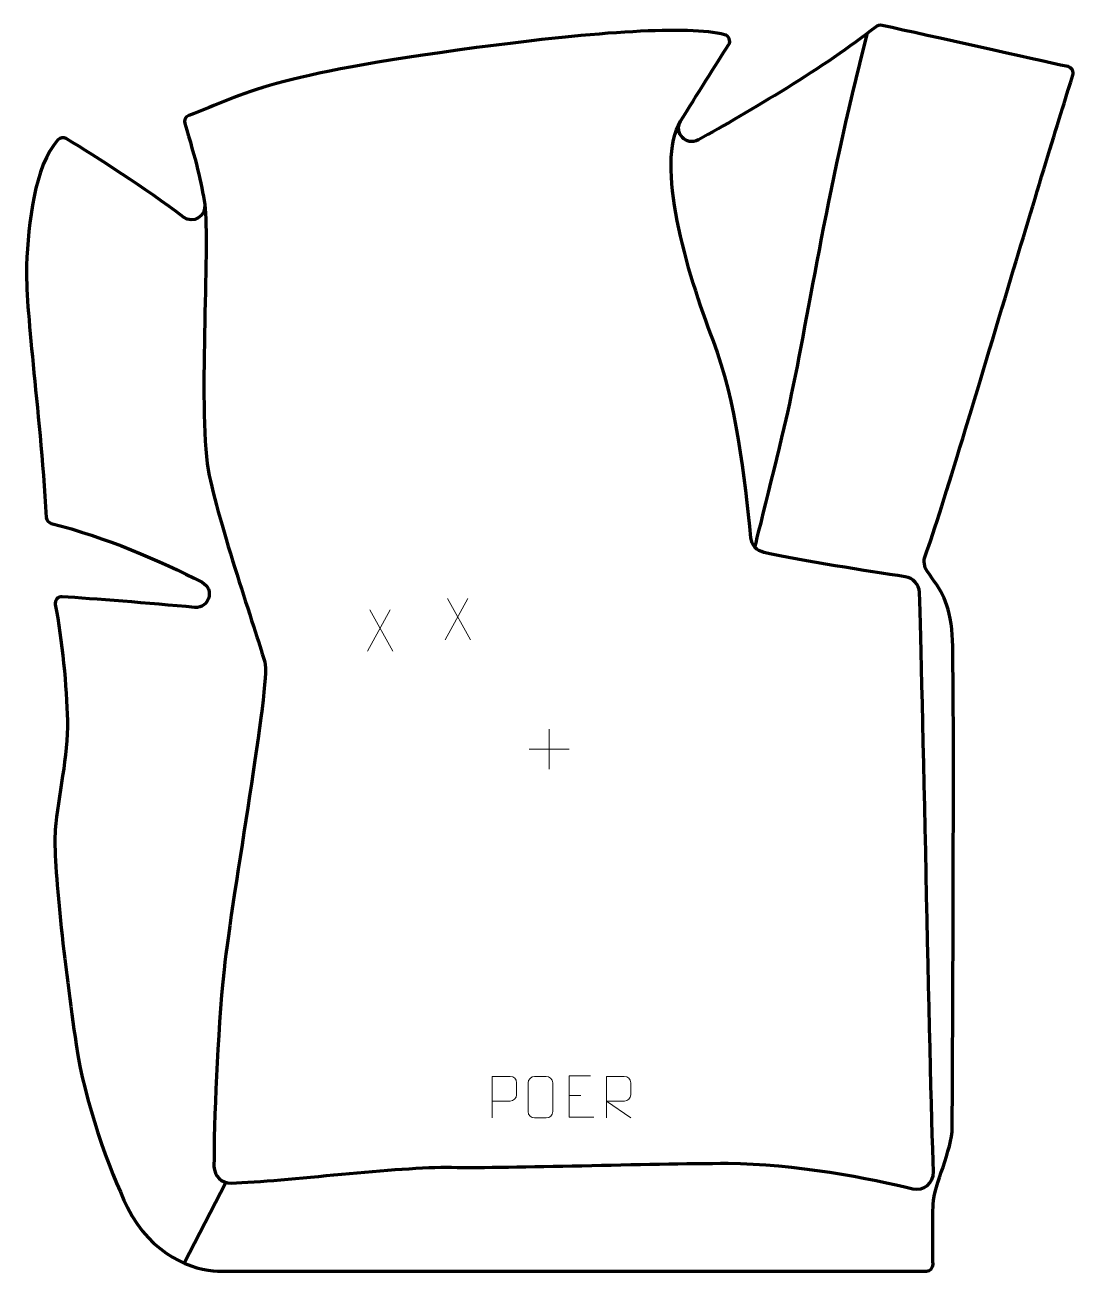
# Model space of a CAD drawing. Header units: millimetres. Extents: x -316 to 316, y -375 to 375.
import ezdxf

# ---------------------------------------------------------------- set-up
doc = ezdxf.new("R2010")
doc.units = ezdxf.units.MM
doc.header["$MEASUREMENT"] = 0
for name, color, linetype in [('layer 1', 7, 'Continuous'), ('layer 2', 7, 'Continuous'), ('layer 3', 7, 'Continuous')]:
    doc.layers.add(name, color=color, linetype=linetype)

msp = doc.modelspace()

# ---------------------------------------------------------------- linework, layer by layer
at = {"layer": 'layer 1', "color": 250, "lineweight": 9}
for points in [[(-96.0975, 23.0683), (-96.0975, 23.0683), (-109.8381, -1.8275), (-109.8381, -1.8275)], [(-108.3835, 23.0683), (-108.3835, 23.0683), (-94.6429, -1.8852), (-94.6429, -1.8852)], [(-49.3321, 29.9327), (-49.3321, 29.9327), (-63.0727, 5.0369), (-63.0727, 5.0369)], [(-61.6181, 29.9327), (-61.6181, 29.9327), (-47.8775, 4.9792), (-47.8775, 4.9792)], [(-0.4135, -48.8196), (-0.4135, -48.8196), (-0.4135, -72.7975), (-0.4135, -72.7975)], [(-12.4024, -60.8086), (-12.4024, -60.8086), (11.5755, -60.8086), (11.5755, -60.8086)], [(11.5816, -269.3679), (11.5816, -269.3679), (18.7497, -269.3679), (18.7497, -269.3679)]]:
    msp.add_open_spline(points, degree=3, dxfattribs=at)
for points, knots in [([(-34.7124, -282.8024), (-34.7124, -282.8024), (-34.7124, -257.8488), (-34.7124, -257.8488), (-34.7124, -257.8488), (-31.1174, -257.8488), (-27.5221, -257.8488), (-23.9267, -257.8488), (-23.9267, -257.8488), (-21.6015, -257.8867), (-20.0441, -259.3768), (-20.0483, -261.7429), (-20.0483, -261.7429), (-20.0487, -263.7786), (-20.0487, -266.8379), (-20.0483, -268.8739), (-20.0483, -268.8739), (-20.0548, -270.7493), (-21.867, -272.6912), (-23.8766, -272.7103), (-23.8766, -272.7103), (-23.8766, -272.7103), (-34.7124, -272.7103), (-34.7124, -272.7103)], [0, 0, 0, 0, 0.14285714, 0.14285714, 0.14285714, 0.14285714, 0.28571429, 0.28571429, 0.28571429, 0.28571429, 0.42857143, 0.42857143, 0.42857143, 0.42857143, 0.57142857, 0.57142857, 0.57142857, 0.57142857, 0.71428571, 0.71428571, 0.71428571, 0.71428571, 1, 1, 1, 1]), ([(-9.1926, -257.8534), (-6.8669, -257.8534), (-4.5408, -257.8534), (-2.2147, -257.8534), (-2.2147, -257.8534), (-0.2681, -257.8178), (1.7233, -259.3094), (1.75, -261.747), (1.75, -261.747), (1.7496, -267.4939), (1.7496, -273.2412), (1.75, -278.9889), (1.75, -278.9889), (1.6102, -281.3123), (-0.067, -282.7919), (-2.2147, -282.8027), (-2.2147, -282.8027), (-4.5466, -282.8023), (-6.8785, -282.8023), (-9.21, -282.8027), (-9.21, -282.8027), (-11.135, -282.9081), (-13.1071, -281.0236), (-13.0959, -279.0063), (-13.0959, -279.0063), (-13.0956, -273.2362), (-13.0956, -267.4665), (-13.0959, -261.6972), (-13.0959, -261.6972), (-13.0917, -259.5591), (-11.345, -257.8399), (-9.1926, -257.8534)], [0, 0, 0, 0, 0.11111111, 0.11111111, 0.11111111, 0.11111111, 0.22222222, 0.22222222, 0.22222222, 0.22222222, 0.33333333, 0.33333333, 0.33333333, 0.33333333, 0.44444444, 0.44444444, 0.44444444, 0.44444444, 0.55555556, 0.55555556, 0.55555556, 0.55555556, 0.66666667, 0.66666667, 0.66666667, 0.66666667, 0.77777778, 0.77777778, 0.77777778, 0.77777778, 1, 1, 1, 1]), ([(24.4555, -257.4882), (24.4555, -257.4882), (11.5816, -257.4882), (11.5816, -257.4882), (11.5816, -257.4882), (11.5816, -257.4882), (11.5816, -282.4418), (11.5816, -282.4418), (11.5816, -282.4418), (11.5816, -282.4418), (26.4474, -282.4418), (26.4474, -282.4418)], [0, 0, 0, 0, 0.25, 0.25, 0.25, 0.25, 0.5, 0.5, 0.5, 0.5, 1, 1, 1, 1]), ([(34.0403, -282.7985), (34.0403, -282.7985), (34.0403, -257.845), (34.0403, -257.845), (34.0403, -257.845), (37.6351, -257.845), (41.2306, -257.845), (44.8258, -257.845), (44.8258, -257.845), (47.1511, -257.8827), (48.7084, -259.3727), (48.7043, -261.7391), (48.7043, -261.7391), (48.7039, -263.7746), (48.7039, -266.834), (48.7043, -268.87), (48.7043, -268.87), (48.6978, -270.7455), (46.8855, -272.6873), (44.876, -272.7064), (44.876, -272.7064), (44.876, -272.7064), (34.0403, -272.7064), (34.0403, -272.7064), (34.0403, -272.7064), (34.0403, -272.7064), (48.695, -282.7985), (48.695, -282.7985)], [0, 0, 0, 0, 0.125, 0.125, 0.125, 0.125, 0.25, 0.25, 0.25, 0.25, 0.375, 0.375, 0.375, 0.375, 0.5, 0.5, 0.5, 0.5, 0.625, 0.625, 0.625, 0.625, 0.75, 0.75, 0.75, 0.75, 1, 1, 1, 1])]:
    msp.add_open_spline(points, degree=3, knots=knots, dxfattribs=at)
at = {"layer": 'layer 2', "color": 230, "lineweight": 200}
msp.add_open_spline([(-300.2422, 75.0674), (-301.933, 75.4911), (-303.1483, 76.9664), (-303.2552, 78.7059), (-303.2552, 78.7059), (-307.5069, 147.9544), (-316.1362, 204.2507), (-315.1047, 230.5485), (-315.1047, 230.5485), (-314.1106, 255.902), (-310.5038, 290.1207), (-296.2226, 306.0151), (-296.2226, 306.0151), (-294.9554, 307.4255), (-292.8553, 307.7155), (-291.228, 306.7422), (-291.228, 306.7422), (-272.1049, 295.3041), (-243.9677, 277.0796), (-220.5835, 259.4837), (-220.5835, 259.4837), (-214.8914, 255.201), (-206.8615, 259.9483), (-207.8556, 267.0018), (-207.8556, 267.0018), (-209.7063, 280.1325), (-213.3752, 294.4828), (-219.8755, 315.8428), (-219.8755, 315.8428), (-220.4893, 317.8603), (-219.4306, 320.0101), (-217.4583, 320.7566), (-217.4583, 320.7566), (-183.0187, 333.7907), (-168.716, 345.0948), (-44.2581, 361.5268), (-44.2581, 361.5268), (29.7288, 371.2952), (83.1178, 374.8054), (105.2465, 369.3059), (105.2465, 369.3059), (107.9368, 368.6374), (109.1722, 365.5294), (107.6454, 363.2155), (107.6454, 363.2155), (100.1581, 351.8699), (88.3262, 332.799), (78.755, 317.2077), (78.755, 317.2077), (74.4434, 310.1846), (82.2786, 302.0167), (89.4742, 306.0334), (89.4742, 306.0334), (118.893, 322.4545), (166.3399, 350.1825), (196.0332, 373.9054), (196.0332, 373.9054), (197.2139, 374.8487), (198.752, 375.2079), (200.2281, 374.8826), (200.2281, 374.8826), (229.8716, 368.3471), (290.7332, 354.8597), (312.0607, 350.0802), (312.0607, 350.0802), (314.352, 349.5669), (315.7102, 347.2012), (314.999, 344.9632), (314.999, 344.9632), (308.5901, 324.7988), (293.6651, 275.9369), (277.8229, 223.0901), (277.8229, 223.0901), (258.2191, 157.696), (236.9875, 86.2), (226.0267, 55.4251), (226.0267, 55.4251), (224.9384, 52.3696), (225.3906, 48.9745), (227.2533, 46.3195), (227.2533, 46.3195), (235.7108, 34.2637), (240.9242, 27.9952), (242.3342, 7.7821), (242.3342, 7.7821), (243.903, -14.704), (242.3342, -274.874), (242.3342, -288.47), (242.3342, -288.47), (242.3342, -302.0664), (231.3529, -323.2303), (230.8298, -334.7347), (230.8298, -334.7347), (230.428, -343.5739), (230.6439, -362.6006), (230.7652, -370.9417), (230.7652, -370.9417), (230.7977, -373.1744), (228.9967, -374.9997), (226.7637, -374.9997), (226.7637, -374.9997), (226.7637, -374.9997), (-200.061, -374.9997), (-200.061, -374.9997), (-200.061, -374.9997), (-214.1799, -374.9997), (-240.3384, -365.5029), (-254.3659, -336.718), (-254.3659, -336.718), (-265.4071, -314.0612), (-280.3903, -272.4938), (-285.2981, -238.5164), (-285.2981, -238.5164), (-292.0962, -191.4531), (-299.417, -129.7477), (-297.8482, -109.3536), (-297.8482, -109.3536), (-296.2794, -88.9595), (-290.0042, -64.9046), (-290.5274, -43.4649), (-290.5274, -43.4649), (-291.0093, -23.7027), (-293.7126, 5.3892), (-297.8186, 26.202), (-297.8186, 26.202), (-298.328, 28.7847), (-296.2466, 31.1434), (-293.6205, 30.9634), (-293.6205, 30.9634), (-275.2454, 29.7061), (-241.4782, 27.0723), (-213.8356, 24.5743), (-213.8356, 24.5743), (-205.098, 23.7848), (-201.6383, 35.6032), (-209.4241, 39.646), (-209.4241, 39.646), (-234.6156, 52.727), (-268.0392, 67), (-300.2422, 75.0674)], degree=3, knots=[0, 0, 0, 0, 0.02777778, 0.02777778, 0.02777778, 0.02777778, 0.05555556, 0.05555556, 0.05555556, 0.05555556, 0.08333333, 0.08333333, 0.08333333, 0.08333333, 0.11111111, 0.11111111, 0.11111111, 0.11111111, 0.13888889, 0.13888889, 0.13888889, 0.13888889, 0.16666667, 0.16666667, 0.16666667, 0.16666667, 0.19444444, 0.19444444, 0.19444444, 0.19444444, 0.22222222, 0.22222222, 0.22222222, 0.22222222, 0.25, 0.25, 0.25, 0.25, 0.27777778, 0.27777778, 0.27777778, 0.27777778, 0.30555556, 0.30555556, 0.30555556, 0.30555556, 0.33333333, 0.33333333, 0.33333333, 0.33333333, 0.36111111, 0.36111111, 0.36111111, 0.36111111, 0.38888889, 0.38888889, 0.38888889, 0.38888889, 0.41666667, 0.41666667, 0.41666667, 0.41666667, 0.44444444, 0.44444444, 0.44444444, 0.44444444, 0.47222222, 0.47222222, 0.47222222, 0.47222222, 0.5, 0.5, 0.5, 0.5, 0.52777778, 0.52777778, 0.52777778, 0.52777778, 0.55555556, 0.55555556, 0.55555556, 0.55555556, 0.58333333, 0.58333333, 0.58333333, 0.58333333, 0.61111111, 0.61111111, 0.61111111, 0.61111111, 0.63888889, 0.63888889, 0.63888889, 0.63888889, 0.66666667, 0.66666667, 0.66666667, 0.66666667, 0.69444444, 0.69444444, 0.69444444, 0.69444444, 0.72222222, 0.72222222, 0.72222222, 0.72222222, 0.75, 0.75, 0.75, 0.75, 0.77777778, 0.77777778, 0.77777778, 0.77777778, 0.80555556, 0.80555556, 0.80555556, 0.80555556, 0.83333333, 0.83333333, 0.83333333, 0.83333333, 0.86111111, 0.86111111, 0.86111111, 0.86111111, 0.88888889, 0.88888889, 0.88888889, 0.88888889, 0.91666667, 0.91666667, 0.91666667, 0.91666667, 0.94444444, 0.94444444, 0.94444444, 0.94444444, 1, 1, 1, 1], dxfattribs=at)
at = {"layer": 'layer 3', "color": 142, "lineweight": 200}
for points, knots in [([(123.5007, 60.8069), (123.5007, 60.8069), (138.74, 121.5693), (143.2714, 141.8724), (143.2714, 141.8724), (155.9901, 198.8615), (165.2731, 269.4584), (191.33, 370.2276)], [0, 0, 0, 0, 0.33333333, 0.33333333, 0.33333333, 0.33333333, 1, 1, 1, 1]), ([(-207.8558, 267.0018), (-204.5509, 243.8917), (-212.3205, 138.1084), (-205.1485, 104.0424), (-205.1485, 104.0424), (-197.9769, 69.9768), (-175.2665, 4.8332), (-171.6805, -8.3148), (-171.6805, -8.3148), (-168.0945, -21.4632), (-191.4029, -148.164), (-196.1841, -193.5852), (-196.1841, -193.5852), (-200.3663, -233.3179), (-202.2621, -284.9408), (-202.2713, -312.0497), (-202.2713, -312.0497), (-202.2734, -317.7153), (-197.5825, -322.2474), (-191.9204, -322.0544), (-191.9204, -322.0544), (-159.3015, -320.9432), (-91.2775, -311.9841), (-59.3229, -312.5164), (-59.3229, -312.5164), (-23.4645, -313.1144), (59.0107, -310.126), (107.4199, -310.126), (107.4199, -310.126), (146.199, -310.126), (194.5027, -319.4513), (218.6634, -325.4171), (218.6634, -325.4171), (225.1104, -327.0092), (231.2862, -321.9782), (231.041, -315.3421), (231.041, -315.3421), (228.6587, -250.8291), (224.4733, -17.3163), (222.5687, 33.5158), (222.5687, 33.5158), (222.3877, 38.3394), (218.7865, 42.342), (214.0092, 43.0327), (214.0092, 43.0327), (191.3584, 46.3079), (152.6862, 52.5524), (128.9005, 57.6426), (128.9005, 57.6426), (124.6527, 58.5514), (121.4841, 62.1042), (121.0544, 66.4265), (121.0544, 66.4265), (117.5005, 102.1632), (112.2678, 149.1102), (98.4554, 184.9199), (98.4554, 184.9199), (82.319, 226.7551), (63.1643, 292.0307), (78.7549, 317.2077)], [0, 0, 0, 0, 0.0625, 0.0625, 0.0625, 0.0625, 0.125, 0.125, 0.125, 0.125, 0.1875, 0.1875, 0.1875, 0.1875, 0.25, 0.25, 0.25, 0.25, 0.3125, 0.3125, 0.3125, 0.3125, 0.375, 0.375, 0.375, 0.375, 0.4375, 0.4375, 0.4375, 0.4375, 0.5, 0.5, 0.5, 0.5, 0.5625, 0.5625, 0.5625, 0.5625, 0.625, 0.625, 0.625, 0.625, 0.6875, 0.6875, 0.6875, 0.6875, 0.75, 0.75, 0.75, 0.75, 0.8125, 0.8125, 0.8125, 0.8125, 0.875, 0.875, 0.875, 0.875, 1, 1, 1, 1])]:
    msp.add_open_spline(points, degree=3, knots=knots, dxfattribs=at)
msp.add_open_spline([(-220.1406, -370.305), (-220.1406, -370.305), (-195.2349, -321.6093), (-195.2349, -321.6093)], degree=3, dxfattribs=at)

doc.saveas('drawing.dxf')
